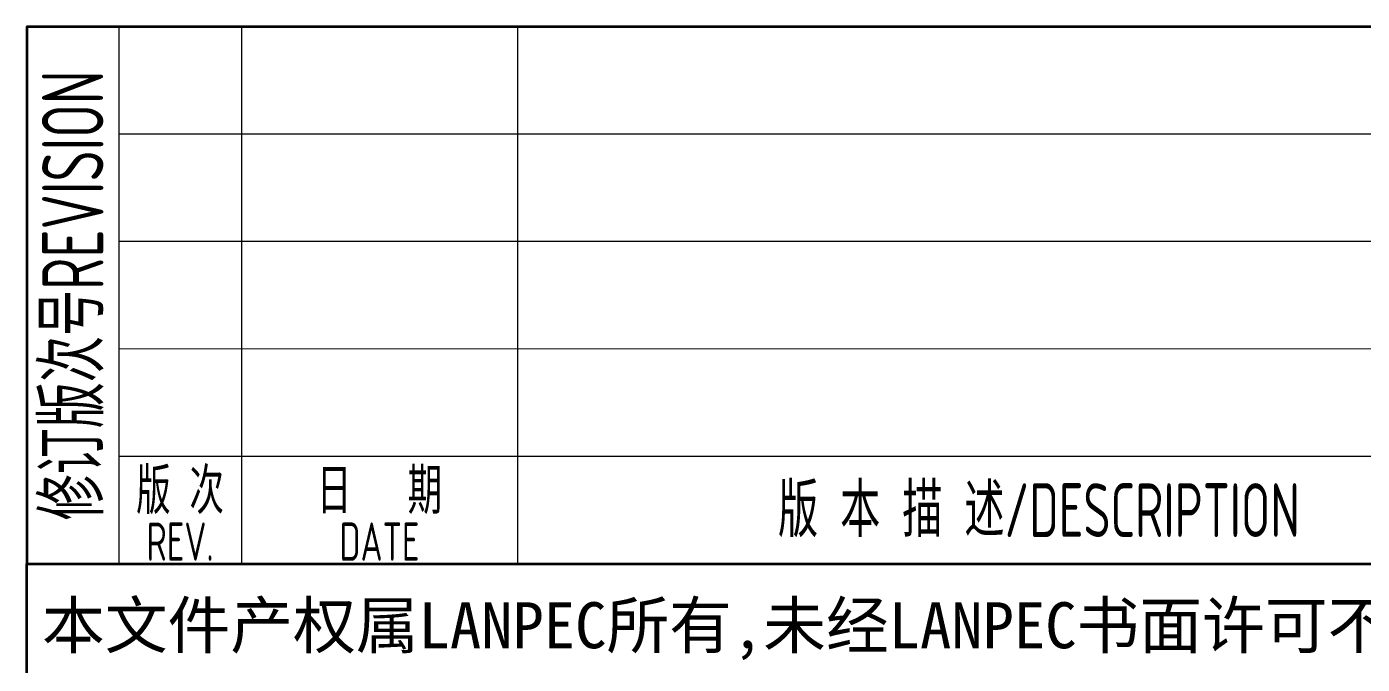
# Model space of a CAD drawing. Header units: millimetres. Extents: x 612290 to 637520, y -99766 to -71780.
# Drawn here: x 631820 to 634432, y -97892 to -96646 of the extents above; entities that cross this region are included whole.
import ezdxf
from ezdxf.enums import TextEntityAlignment as Align

# ---------------------------------------------------------------- set-up
doc = ezdxf.new("R2010")
doc.units = ezdxf.units.MM
doc.layers.add('1粗实线', color=7, linetype='Continuous', lineweight=35)
doc.layers.add('9图表', color=4, linetype='Continuous', lineweight=13)
doc.styles.add('lanpec', font='bpec_e.shx', dxfattribs={"width": 0.75, "bigfont": 'hztxt.shx'})
doc.styles.add('黑体', font='simhei.ttf', dxfattribs={"width": 1.5})

msp = doc.modelspace()

# ---------------------------------------------------------------- linework, layer by layer
at = {"layer": '1粗实线'}
msp.add_line((637219.676, -96645.58), (631819.676, -96645.58), dxfattribs=at)
for points in [[(637219.676, -96645.58), (631819.676, -96645.58), (631819.676, -97695.581), (637219.676, -97695.581)], [(631819.676, -97695.581), (637219.676, -97695.581), (637219.676, -99465.581), (631819.676, -99465.581)]]:
    msp.add_lwpolyline(points, close=True, dxfattribs=at)
at = {"layer": '9图表'}
for p, q in [((631999.676, -96645.581), (631999.676, -97695.581)), ((632239.676, -96645.581), (632239.676, -97695.581)), ((632779.676, -96645.581), (632779.676, -97695.581)), ((637219.676, -96855.58), (631999.676, -96855.581)), ((637219.676, -97065.58), (631999.676, -97065.581)), ((637219.676, -97275.58), (631999.676, -97275.581)), ((637219.676, -97485.58), (631999.676, -97485.581))]:
    msp.add_line(p, q, dxfattribs=at)

# ---------------------------------------------------------------- texts
at = {"layer": '9图表', "style": 'lanpec', "width": 0.75}
msp.add_text('修订版次号REVISION', height=120, rotation=90, dxfattribs=at).set_placement((631909.676, -97170.581), align=Align.MIDDLE_CENTER)
for s, height, p in [('版 次', 90, (632119.676, -97553.081)), ('日   期', 90, (632509.676, -97553.081)), ('版 本 描 述/DESCRIPTION', 105, (633799.676, -97590.58)), ('REV.', 75, (632119.676, -97652.081)), ('DATE', 75, (632509.676, -97652.081))]:
    msp.add_text(s, height=height, dxfattribs=at).set_placement(p, align=Align.MIDDLE_CENTER)
at = {"layer": '9图表', "style": '黑体'}
msp.add_text('本文件产权属LANPEC所有,未经LANPEC书面许可不准复制或转让第三方。', height=90, dxfattribs=at).set_placement((631849.676, -97815.581), align=Align.MIDDLE_LEFT)

doc.saveas('drawing.dxf')
